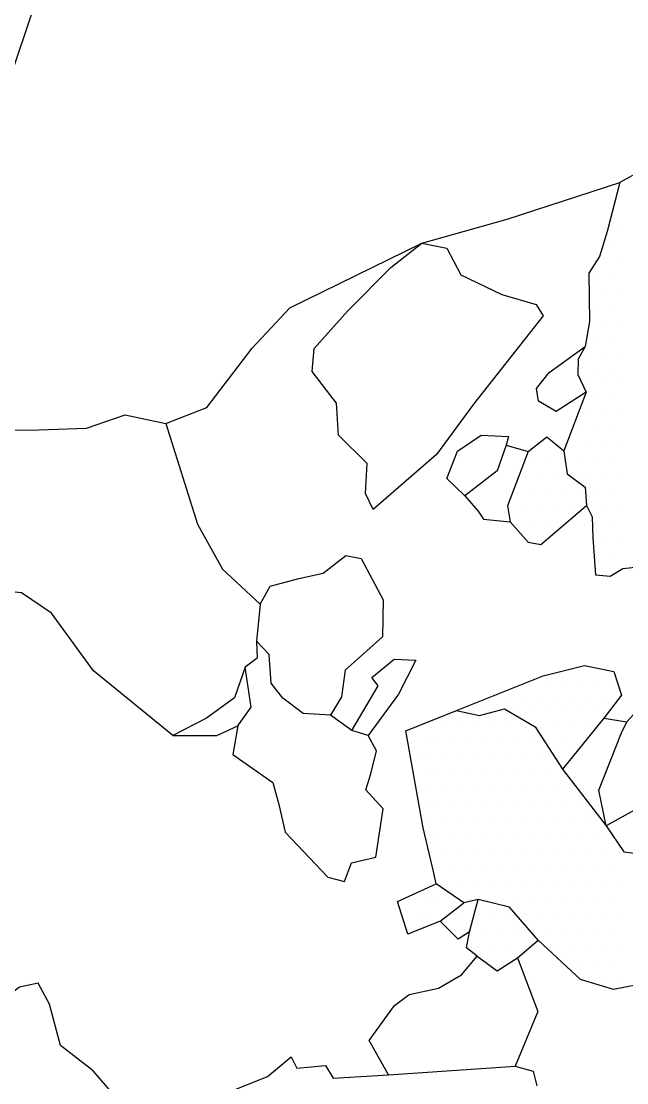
# Model space of a CAD drawing. Header units: metres. Extents: x -13.19 to -9.5, y -12.32 to -7.8.
# Drawn here: x -11.766 to -11.282, y -10.409 to -9.56 of the extents above; entities that cross this region are included whole.
import ezdxf

# ---------------------------------------------------------------- set-up
doc = ezdxf.new("R2010")
doc.units = ezdxf.units.M
doc.header["$LTSCALE"] = 25
doc.header["$MEASUREMENT"] = 0
doc.linetypes.add('STRICHPUNKTX2', pattern=[2, 1, -0.5, 0, -0.5])
doc.layers.get('0').update_dxf_attribs({"linetype": 'CONTINUOUS'})
for name, color, linetype in [('BEFUND', 1, 'CONTINUOUS'), ('GRABUNGSGRENZE', 3, 'STRICHPUNKTX2'), ('STEINE', 4, 'CONTINUOUS'), ('STEINESCHRAFF', 4, 'CONTINUOUS')]:
    doc.layers.add(name, color=color, linetype=linetype)

# ---------------------------------------------------------------- blocks, each defined once
blk = doc.blocks.new('*X3')
at = {"color": 0}
for p, q in [((-1156.25, -1040), (-1156.25, -1040)), ((-1155, -1040), (-1155, -1040)), ((-1153.75, -1040), (-1153.75, -1040)), ((-1152.5, -1040), (-1152.5, -1040)), ((-1142.5, -1040), (-1142.5, -1040)), ((-1141.25, -1040), (-1141.25, -1040)), ((-1140, -1040), (-1140, -1040)), ((-1138.75, -1040), (-1138.75, -1040)), ((-1137.5, -1040), (-1137.5, -1040)), ((-1136.25, -1040), (-1136.25, -1040))]:
    blk.add_line(p, q, dxfattribs=at)
blk = doc.blocks.new('*X5')
at = {"color": 0}
for p, q in [((-1128.75, -970), (-1128.75, -970)), ((-1128.75, -972.5), (-1128.75, -972.5)), ((-1129.375, -973.75), (-1129.375, -973.75)), ((-1130, -975), (-1130, -975)), ((-1128.75, -975), (-1128.75, -975)), ((-1130.625, -976.25), (-1130.625, -976.25)), ((-1129.375, -976.25), (-1129.375, -976.25)), ((-1130, -977.5), (-1130, -977.5)), ((-1128.75, -977.5), (-1128.75, -977.5)), ((-1130.625, -978.75), (-1130.625, -978.75)), ((-1129.375, -978.75), (-1129.375, -978.75)), ((-1130, -980), (-1130, -980)), ((-1128.75, -980), (-1128.75, -980)), ((-1130.625, -981.25), (-1130.625, -981.25)), ((-1129.375, -981.25), (-1129.375, -981.25)), ((-1131.25, -982.5), (-1131.25, -982.5)), ((-1130, -982.5), (-1130, -982.5)), ((-1128.75, -982.5), (-1128.75, -982.5)), ((-1131.875, -983.75), (-1131.875, -983.75)), ((-1130.625, -983.75), (-1130.625, -983.75)), ((-1129.375, -983.75), (-1129.375, -983.75)), ((-1131.25, -985), (-1131.25, -985)), ((-1130, -985), (-1130, -985)), ((-1128.75, -985), (-1128.75, -985)), ((-1130.625, -986.25), (-1130.625, -986.25)), ((-1129.375, -986.25), (-1129.375, -986.25)), ((-1131.25, -987.5), (-1131.25, -987.5)), ((-1130, -987.5), (-1130, -987.5)), ((-1128.75, -987.5), (-1128.75, -987.5)), ((-1131.875, -988.75), (-1131.875, -988.75)), ((-1130.625, -988.75), (-1130.625, -988.75)), ((-1129.375, -988.75), (-1129.375, -988.75)), ((-1135, -990), (-1135, -990)), ((-1133.75, -990), (-1133.75, -990)), ((-1132.5, -990), (-1132.5, -990)), ((-1131.25, -990), (-1131.25, -990)), ((-1130, -990), (-1130, -990)), ((-1128.75, -990), (-1128.75, -990)), ((-1135.625, -991.25), (-1135.625, -991.25)), ((-1134.375, -991.25), (-1134.375, -991.25)), ((-1133.125, -991.25), (-1133.125, -991.25)), ((-1131.875, -991.25), (-1131.875, -991.25)), ((-1130.625, -991.25), (-1130.625, -991.25)), ((-1129.375, -991.25), (-1129.375, -991.25)), ((-1136.25, -992.5), (-1136.25, -992.5)), ((-1135, -992.5), (-1135, -992.5)), ((-1133.75, -992.5), (-1133.75, -992.5)), ((-1132.5, -992.5), (-1132.5, -992.5)), ((-1131.25, -992.5), (-1131.25, -992.5)), ((-1130, -992.5), (-1130, -992.5)), ((-1128.75, -992.5), (-1128.75, -992.5)), ((-1136.875, -993.75), (-1136.875, -993.75)), ((-1135.625, -993.75), (-1135.625, -993.75)), ((-1134.375, -993.75), (-1134.375, -993.75)), ((-1133.125, -993.75), (-1133.125, -993.75)), ((-1131.875, -993.75), (-1131.875, -993.75)), ((-1130.625, -993.75), (-1130.625, -993.75)), ((-1129.375, -993.75), (-1129.375, -993.75)), ((-1137.5, -995), (-1137.5, -995)), ((-1136.25, -995), (-1136.25, -995)), ((-1135, -995), (-1135, -995)), ((-1133.75, -995), (-1133.75, -995)), ((-1132.5, -995), (-1132.5, -995)), ((-1130, -995), (-1130, -995)), ((-1128.75, -995), (-1128.75, -995)), ((-1136.875, -996.25), (-1136.875, -996.25)), ((-1135.625, -996.25), (-1135.625, -996.25)), ((-1134.375, -996.25), (-1134.375, -996.25)), ((-1130.625, -996.25), (-1130.625, -996.25)), ((-1129.375, -996.25), (-1129.375, -996.25)), ((-1135, -997.5), (-1135, -997.5)), ((-1130, -997.5), (-1130, -997.5)), ((-1128.75, -997.5), (-1128.75, -997.5)), ((-1130.625, -998.75), (-1130.625, -998.75)), ((-1129.375, -998.75), (-1129.375, -998.75)), ((-1130, -1000), (-1130, -1000)), ((-1135.625, -1008.75), (-1135.625, -1008.75)), ((-1134.375, -1008.75), (-1134.375, -1008.75)), ((-1133.125, -1008.75), (-1133.125, -1008.75)), ((-1131.875, -1008.75), (-1131.875, -1008.75)), ((-1130.625, -1008.75), (-1130.625, -1008.75)), ((-1129.375, -1008.75), (-1129.375, -1008.75)), ((-1138.75, -1010), (-1138.75, -1010)), ((-1137.5, -1010), (-1137.5, -1010)), ((-1136.25, -1010), (-1136.25, -1010)), ((-1135, -1010), (-1135, -1010)), ((-1133.75, -1010), (-1133.75, -1010)), ((-1132.5, -1010), (-1132.5, -1010)), ((-1131.25, -1010), (-1131.25, -1010)), ((-1130, -1010), (-1130, -1010)), ((-1128.75, -1010), (-1128.75, -1010)), ((-1141.875, -1011.25), (-1141.875, -1011.25)), ((-1140.625, -1011.25), (-1140.625, -1011.25)), ((-1139.375, -1011.25), (-1139.375, -1011.25)), ((-1138.125, -1011.25), (-1138.125, -1011.25)), ((-1136.875, -1011.25), (-1136.875, -1011.25)), ((-1135.625, -1011.25), (-1135.625, -1011.25)), ((-1134.375, -1011.25), (-1134.375, -1011.25)), ((-1133.125, -1011.25), (-1133.125, -1011.25)), ((-1131.875, -1011.25), (-1131.875, -1011.25)), ((-1130.625, -1011.25), (-1130.625, -1011.25)), ((-1145, -1012.5), (-1145, -1012.5)), ((-1143.75, -1012.5), (-1143.75, -1012.5)), ((-1142.5, -1012.5), (-1142.5, -1012.5)), ((-1141.25, -1012.5), (-1141.25, -1012.5)), ((-1140, -1012.5), (-1140, -1012.5)), ((-1138.75, -1012.5), (-1138.75, -1012.5)), ((-1137.5, -1012.5), (-1137.5, -1012.5)), ((-1136.25, -1012.5), (-1136.25, -1012.5)), ((-1135, -1012.5), (-1135, -1012.5)), ((-1133.75, -1012.5), (-1133.75, -1012.5)), ((-1132.5, -1012.5), (-1132.5, -1012.5)), ((-1131.25, -1012.5), (-1131.25, -1012.5)), ((-1145.625, -1013.75), (-1145.625, -1013.75)), ((-1144.375, -1013.75), (-1144.375, -1013.75)), ((-1143.125, -1013.75), (-1143.125, -1013.75)), ((-1141.875, -1013.75), (-1141.875, -1013.75)), ((-1140.625, -1013.75), (-1140.625, -1013.75)), ((-1139.375, -1013.75), (-1139.375, -1013.75)), ((-1138.125, -1013.75), (-1138.125, -1013.75)), ((-1136.875, -1013.75), (-1136.875, -1013.75)), ((-1135.625, -1013.75), (-1135.625, -1013.75)), ((-1134.375, -1013.75), (-1134.375, -1013.75)), ((-1133.125, -1013.75), (-1133.125, -1013.75)), ((-1131.875, -1013.75), (-1131.875, -1013.75)), ((-1145, -1015), (-1145, -1015)), ((-1143.75, -1015), (-1143.75, -1015)), ((-1142.5, -1015), (-1142.5, -1015)), ((-1141.25, -1015), (-1141.25, -1015)), ((-1140, -1015), (-1140, -1015)), ((-1138.75, -1015), (-1138.75, -1015)), ((-1137.5, -1015), (-1137.5, -1015)), ((-1136.25, -1015), (-1136.25, -1015)), ((-1135, -1015), (-1135, -1015)), ((-1133.75, -1015), (-1133.75, -1015)), ((-1144.375, -1016.25), (-1144.375, -1016.25)), ((-1143.125, -1016.25), (-1143.125, -1016.25)), ((-1141.875, -1016.25), (-1141.875, -1016.25)), ((-1140.625, -1016.25), (-1140.625, -1016.25)), ((-1139.375, -1016.25), (-1139.375, -1016.25)), ((-1138.125, -1016.25), (-1138.125, -1016.25)), ((-1136.875, -1016.25), (-1136.875, -1016.25)), ((-1135.625, -1016.25), (-1135.625, -1016.25)), ((-1134.375, -1016.25), (-1134.375, -1016.25)), ((-1133.125, -1016.25), (-1133.125, -1016.25)), ((-1143.75, -1017.5), (-1143.75, -1017.5)), ((-1142.5, -1017.5), (-1142.5, -1017.5)), ((-1141.25, -1017.5), (-1141.25, -1017.5)), ((-1140, -1017.5), (-1140, -1017.5)), ((-1138.75, -1017.5), (-1138.75, -1017.5)), ((-1137.5, -1017.5), (-1137.5, -1017.5)), ((-1136.25, -1017.5), (-1136.25, -1017.5)), ((-1135, -1017.5), (-1135, -1017.5)), ((-1133.75, -1017.5), (-1133.75, -1017.5)), ((-1132.5, -1017.5), (-1132.5, -1017.5)), ((-1144.375, -1018.75), (-1144.375, -1018.75)), ((-1143.125, -1018.75), (-1143.125, -1018.75)), ((-1141.875, -1018.75), (-1141.875, -1018.75)), ((-1140.625, -1018.75), (-1140.625, -1018.75)), ((-1139.375, -1018.75), (-1139.375, -1018.75)), ((-1138.125, -1018.75), (-1138.125, -1018.75)), ((-1136.875, -1018.75), (-1136.875, -1018.75)), ((-1135.625, -1018.75), (-1135.625, -1018.75)), ((-1134.375, -1018.75), (-1134.375, -1018.75)), ((-1133.125, -1018.75), (-1133.125, -1018.75)), ((-1131.875, -1018.75), (-1131.875, -1018.75)), ((-1143.75, -1020), (-1143.75, -1020)), ((-1142.5, -1020), (-1142.5, -1020)), ((-1141.25, -1020), (-1141.25, -1020)), ((-1140, -1020), (-1140, -1020)), ((-1138.75, -1020), (-1138.75, -1020)), ((-1137.5, -1020), (-1137.5, -1020)), ((-1136.25, -1020), (-1136.25, -1020)), ((-1135, -1020), (-1135, -1020)), ((-1133.75, -1020), (-1133.75, -1020)), ((-1132.5, -1020), (-1132.5, -1020)), ((-1131.25, -1020), (-1131.25, -1020)), ((-1143.125, -1021.25), (-1143.125, -1021.25)), ((-1141.875, -1021.25), (-1141.875, -1021.25)), ((-1140.625, -1021.25), (-1140.625, -1021.25)), ((-1139.375, -1021.25), (-1139.375, -1021.25)), ((-1138.125, -1021.25), (-1138.125, -1021.25)), ((-1136.875, -1021.25), (-1136.875, -1021.25)), ((-1135.625, -1021.25), (-1135.625, -1021.25)), ((-1134.375, -1021.25), (-1134.375, -1021.25)), ((-1133.125, -1021.25), (-1133.125, -1021.25)), ((-1131.875, -1021.25), (-1131.875, -1021.25)), ((-1130.625, -1021.25), (-1130.625, -1021.25)), ((-1129.375, -1021.25), (-1129.375, -1021.25)), ((-1143.75, -1022.5), (-1143.75, -1022.5)), ((-1142.5, -1022.5), (-1142.5, -1022.5)), ((-1141.25, -1022.5), (-1141.25, -1022.5)), ((-1140, -1022.5), (-1140, -1022.5)), ((-1138.75, -1022.5), (-1138.75, -1022.5)), ((-1137.5, -1022.5), (-1137.5, -1022.5)), ((-1136.25, -1022.5), (-1136.25, -1022.5)), ((-1135, -1022.5), (-1135, -1022.5)), ((-1133.75, -1022.5), (-1133.75, -1022.5)), ((-1132.5, -1022.5), (-1132.5, -1022.5)), ((-1131.25, -1022.5), (-1131.25, -1022.5)), ((-1130, -1022.5), (-1130, -1022.5)), ((-1128.75, -1022.5), (-1128.75, -1022.5)), ((-1143.125, -1023.75), (-1143.125, -1023.75)), ((-1141.875, -1023.75), (-1141.875, -1023.75)), ((-1140.625, -1023.75), (-1140.625, -1023.75)), ((-1139.375, -1023.75), (-1139.375, -1023.75)), ((-1138.125, -1023.75), (-1138.125, -1023.75)), ((-1136.875, -1023.75), (-1136.875, -1023.75)), ((-1135.625, -1023.75), (-1135.625, -1023.75)), ((-1134.375, -1023.75), (-1134.375, -1023.75)), ((-1133.125, -1023.75), (-1133.125, -1023.75)), ((-1131.875, -1023.75), (-1131.875, -1023.75)), ((-1130.625, -1023.75), (-1130.625, -1023.75)), ((-1129.375, -1023.75), (-1129.375, -1023.75)), ((-1142.5, -1025), (-1142.5, -1025)), ((-1141.25, -1025), (-1141.25, -1025)), ((-1140, -1025), (-1140, -1025)), ((-1138.75, -1025), (-1138.75, -1025)), ((-1137.5, -1025), (-1137.5, -1025)), ((-1136.25, -1025), (-1136.25, -1025)), ((-1135, -1025), (-1135, -1025)), ((-1133.75, -1025), (-1133.75, -1025)), ((-1132.5, -1025), (-1132.5, -1025)), ((-1131.25, -1025), (-1131.25, -1025)), ((-1130, -1025), (-1130, -1025)), ((-1128.75, -1025), (-1128.75, -1025)), ((-1145.625, -1026.25), (-1145.625, -1026.25)), ((-1144.375, -1026.25), (-1144.375, -1026.25)), ((-1143.125, -1026.25), (-1143.125, -1026.25)), ((-1141.875, -1026.25), (-1141.875, -1026.25)), ((-1140.625, -1026.25), (-1140.625, -1026.25)), ((-1139.375, -1026.25), (-1139.375, -1026.25)), ((-1138.125, -1026.25), (-1138.125, -1026.25)), ((-1136.875, -1026.25), (-1136.875, -1026.25)), ((-1135.625, -1026.25), (-1135.625, -1026.25)), ((-1134.375, -1026.25), (-1134.375, -1026.25)), ((-1133.125, -1026.25), (-1133.125, -1026.25)), ((-1131.875, -1026.25), (-1131.875, -1026.25)), ((-1130.625, -1026.25), (-1130.625, -1026.25)), ((-1129.375, -1026.25), (-1129.375, -1026.25)), ((-1145, -1027.5), (-1145, -1027.5)), ((-1143.75, -1027.5), (-1143.75, -1027.5)), ((-1142.5, -1027.5), (-1142.5, -1027.5)), ((-1141.25, -1027.5), (-1141.25, -1027.5)), ((-1140, -1027.5), (-1140, -1027.5)), ((-1138.75, -1027.5), (-1138.75, -1027.5)), ((-1137.5, -1027.5), (-1137.5, -1027.5)), ((-1136.25, -1027.5), (-1136.25, -1027.5)), ((-1135, -1027.5), (-1135, -1027.5)), ((-1133.75, -1027.5), (-1133.75, -1027.5)), ((-1132.5, -1027.5), (-1132.5, -1027.5)), ((-1131.25, -1027.5), (-1131.25, -1027.5)), ((-1130, -1027.5), (-1130, -1027.5)), ((-1128.75, -1027.5), (-1128.75, -1027.5)), ((-1145.625, -1028.75), (-1145.625, -1028.75)), ((-1141.875, -1028.75), (-1141.875, -1028.75)), ((-1140.625, -1028.75), (-1140.625, -1028.75)), ((-1139.375, -1028.75), (-1139.375, -1028.75)), ((-1138.125, -1028.75), (-1138.125, -1028.75)), ((-1136.875, -1028.75), (-1136.875, -1028.75)), ((-1135.625, -1028.75), (-1135.625, -1028.75)), ((-1134.375, -1028.75), (-1134.375, -1028.75)), ((-1133.125, -1028.75), (-1133.125, -1028.75)), ((-1131.875, -1028.75), (-1131.875, -1028.75)), ((-1130.625, -1028.75), (-1130.625, -1028.75)), ((-1129.375, -1028.75), (-1129.375, -1028.75)), ((-1140, -1030), (-1140, -1030)), ((-1138.75, -1030), (-1138.75, -1030)), ((-1137.5, -1030), (-1137.5, -1030)), ((-1136.25, -1030), (-1136.25, -1030)), ((-1133.75, -1030), (-1133.75, -1030)), ((-1132.5, -1030), (-1132.5, -1030)), ((-1131.25, -1030), (-1131.25, -1030)), ((-1130, -1030), (-1130, -1030)), ((-1128.75, -1030), (-1128.75, -1030)), ((-1139.375, -1031.25), (-1139.375, -1031.25)), ((-1138.125, -1031.25), (-1138.125, -1031.25)), ((-1133.125, -1031.25), (-1133.125, -1031.25)), ((-1131.875, -1031.25), (-1131.875, -1031.25)), ((-1130.625, -1031.25), (-1130.625, -1031.25)), ((-1129.375, -1031.25), (-1129.375, -1031.25)), ((-1131.25, -1032.5), (-1131.25, -1032.5)), ((-1130, -1032.5), (-1130, -1032.5)), ((-1128.75, -1032.5), (-1128.75, -1032.5))]:
    blk.add_line(p, q, dxfattribs=at)

msp = doc.modelspace()

# ---------------------------------------------------------------- linework, layer by layer
at = {"layer": 'BEFUND'}
msp.add_lwpolyline([(-11.65044, -9.8818), (-11.61786, -9.86894), (-11.58133, -9.82141), (-11.55136, -9.78919), (-11.44552, -9.73734), (-11.37729, -9.71824), (-11.28717, -9.68887)], dxfattribs=at)
at = {"layer": 'GRABUNGSGRENZE', "flags": 128}
msp.add_lwpolyline([(-12.36256, -11.03829), (-11.9014, -9.97748), (-11.34037, -8.32046)], dxfattribs=at)
at = {"layer": 'STEINE'}
for points in [[(-11.27699, -9.68323), (-11.28717, -9.68887), (-11.29723, -9.72816), (-11.30327, -9.74806), (-11.31189, -9.76134), (-11.31125, -9.80008), (-11.31475, -9.81997), (-11.32032, -9.83018), (-11.32078, -9.84242), (-11.31411, -9.85667), (-11.33178, -9.90362)], [(-11.48454, -9.95054), (-11.4907, -9.93782), (-11.48925, -9.91386), (-11.51227, -9.891), (-11.51389, -9.86552), (-11.53335, -9.8401), (-11.53188, -9.82175), (-11.50497, -9.79158), (-11.47043, -9.7568), (-11.44552, -9.73734), (-11.42563, -9.74135), (-11.41434, -9.76272), (-11.38166, -9.7784), (-11.35411, -9.78646), (-11.34847, -9.79562), (-11.4043, -9.86616), (-11.43372, -9.90653), (-11.48454, -9.95054)], [(-11.31411, -9.85667), (-11.33801, -9.87204), (-11.35231, -9.86394), (-11.35388, -9.85375), (-11.34373, -9.84097), (-11.31475, -9.81997)], [(-11.57796, -10.05587), (-11.5774, -10.06963), (-11.58706, -10.0768), (-11.59564, -10.1013), (-11.61801, -10.11769), (-11.64498, -10.13154), (-11.70836, -10.07977), (-11.74217, -10.0335), (-11.76618, -10.01728), (-11.80544, -10.01334), (-11.81721, -10.00216), (-11.81893, -9.94661), (-11.8257, -9.90433), (-11.79518, -9.8874), (-11.75236, -9.88674), (-11.71414, -9.88559), (-11.68308, -9.87478), (-11.65044, -9.8818), (-11.62518, -9.96225), (-11.60517, -9.99837), (-11.575, -10.02629), (-11.57796, -10.05587)], [(-11.41118, -9.93958), (-11.4255, -9.92587), (-11.41691, -9.90392), (-11.39809, -9.89111), (-11.37617, -9.89205), (-11.37818, -9.8992), (-11.38525, -9.91961), (-11.41118, -9.93958)], [(-11.36033, -9.90423), (-11.34559, -9.89246), (-11.33178, -9.90362)], [(-11.37818, -9.8992), (-11.36033, -9.90423)], [(-11.36033, -9.90423), (-11.377, -9.94762), (-11.37491, -9.96035), (-11.36058, -9.97661), (-11.35038, -9.97862), (-11.31379, -9.9474)], [(-11.33178, -9.90362), (-11.32917, -9.92196), (-11.31486, -9.93262), (-11.31379, -9.9474), (-11.30917, -9.95655), (-11.3086, -9.97337), (-11.30646, -10.00293), (-11.29473, -10.00391), (-11.28456, -9.99776), (-11.24482, -9.99354)], [(-11.41118, -9.93958), (-11.40043, -9.95178), (-11.39633, -9.95839), (-11.37491, -9.96035)], [(-11.575, -10.02629), (-11.5669, -10.01199), (-11.54398, -10.0058), (-11.52463, -10.00165), (-11.50633, -9.98732), (-11.49408, -9.98982), (-11.47664, -10.02289), (-11.47705, -10.05246), (-11.50703, -10.07907), (-11.51001, -10.10049), (-11.51862, -10.1153), (-11.54055, -10.11385), (-11.5569, -10.10167), (-11.56612, -10.08947), (-11.56773, -10.06654), (-11.57796, -10.05587)], [(-11.64498, -10.13154), (-11.60981, -10.13142), (-11.59301, -10.12371), (-11.58236, -10.1089), (-11.58706, -10.0768)], [(-11.50176, -10.12747), (-11.48048, -10.09172), (-11.4856, -10.08511), (-11.46781, -10.07027), (-11.45047, -10.07123), (-11.46414, -10.09829), (-11.48849, -10.13151)], [(-11.41771, -10.11138), (-11.34849, -10.08361), (-11.31538, -10.07534), (-11.29192, -10.08036), (-11.28574, -10.09919), (-11.29994, -10.11759), (-11.33293, -10.15849)], [(-11.29811, -10.20373), (-11.30382, -10.17521), (-11.28563, -10.12927), (-11.28158, -10.12059), (-11.26077, -10.09758), (-11.23324, -10.09901), (-11.23623, -10.11839), (-11.21831, -10.14025), (-11.20248, -10.14733), (-11.21919, -10.18001), (-11.24877, -10.17654), (-11.29811, -10.20373)], [(-11.35234, -10.29516), (-11.37536, -10.26874), (-11.40036, -10.26271), (-11.41208, -10.2653), (-11.43405, -10.25008), (-11.43612, -10.2404), (-11.4444, -10.20526), (-11.45843, -10.12783), (-11.41771, -10.11138), (-11.39935, -10.11539), (-11.37949, -10.11023), (-11.35497, -10.12441), (-11.33293, -10.15849), (-11.29811, -10.20373), (-11.28377, -10.22458), (-11.25623, -10.22805), (-11.23877, -10.26622), (-11.23771, -10.27845), (-11.24935, -10.30194), (-11.26454, -10.32951), (-11.29205, -10.33471), (-11.31858, -10.32665), (-11.35234, -10.29516)], [(-11.59301, -10.12371), (-11.59701, -10.14667), (-11.56482, -10.16898), (-11.56017, -10.18681), (-11.555, -10.20871), (-11.52072, -10.24478), (-11.50745, -10.2483), (-11.5019, -10.2335), (-11.48255, -10.22884), (-11.47656, -10.19008), (-11.49038, -10.17484), (-11.48635, -10.16208), (-11.48182, -10.14372), (-11.48849, -10.13151), (-11.50176, -10.12747), (-11.51862, -10.1153)], [(-11.29994, -10.11759), (-11.28158, -10.12059)], [(-11.43088, -10.28014), (-11.45684, -10.29043), (-11.46509, -10.26446), (-11.43405, -10.25008)], [(-11.40122, -10.30807), (-11.40991, -10.30148), (-11.40741, -10.28873), (-11.40036, -10.26271)], [(-11.40741, -10.28873), (-11.41656, -10.29437), (-11.43088, -10.28014), (-11.41208, -10.2653)], [(-11.36911, -10.30949), (-11.35234, -10.29516)], [(-11.47225, -10.40313), (-11.48764, -10.37566), (-11.46735, -10.34755), (-11.45566, -10.33885), (-11.43223, -10.33367), (-11.41391, -10.3229), (-11.40122, -10.30807), (-11.38538, -10.31974), (-11.36911, -10.30949), (-11.35265, -10.35225), (-11.37084, -10.39615)], [(-11.85228, -10.46664), (-11.83793, -10.49055), (-11.82311, -10.50171), (-11.78383, -10.50973), (-11.75831, -10.51984), (-11.74246, -10.53405), (-11.72913, -10.55694), (-11.70619, -10.55737), (-11.69405, -10.53032), (-11.68033, -10.51651), (-11.67077, -10.48181), (-11.67799, -10.45737), (-11.68977, -10.44212), (-11.69035, -10.42122), (-11.70877, -10.39988), (-11.73484, -10.37958), (-11.74362, -10.34648), (-11.75286, -10.32969), (-11.76763, -10.3328), (-11.80322, -10.35892), (-11.81898, -10.3707), (-11.85568, -10.37083), (-11.86892, -10.37444), (-11.8852, -10.38265)], [(-11.61898, -10.42454), (-11.56909, -10.40449), (-11.55029, -10.38862), (-11.54567, -10.39778), (-11.52274, -10.39566), (-11.51659, -10.40583), (-11.47225, -10.40313), (-11.37084, -10.39615), (-11.35656, -10.40018), (-11.35346, -10.41189)]]:
    msp.add_lwpolyline(points, dxfattribs=at)

# ---------------------------------------------------------------- block references
at = {"layer": 'STEINESCHRAFF', "xscale": 0.01, "yscale": 0.01, "zscale": 0.01}
for name in ['*X5', '*X3']:
    msp.add_blockref(name, (0, 0), dxfattribs=at)

doc.saveas('drawing.dxf')
